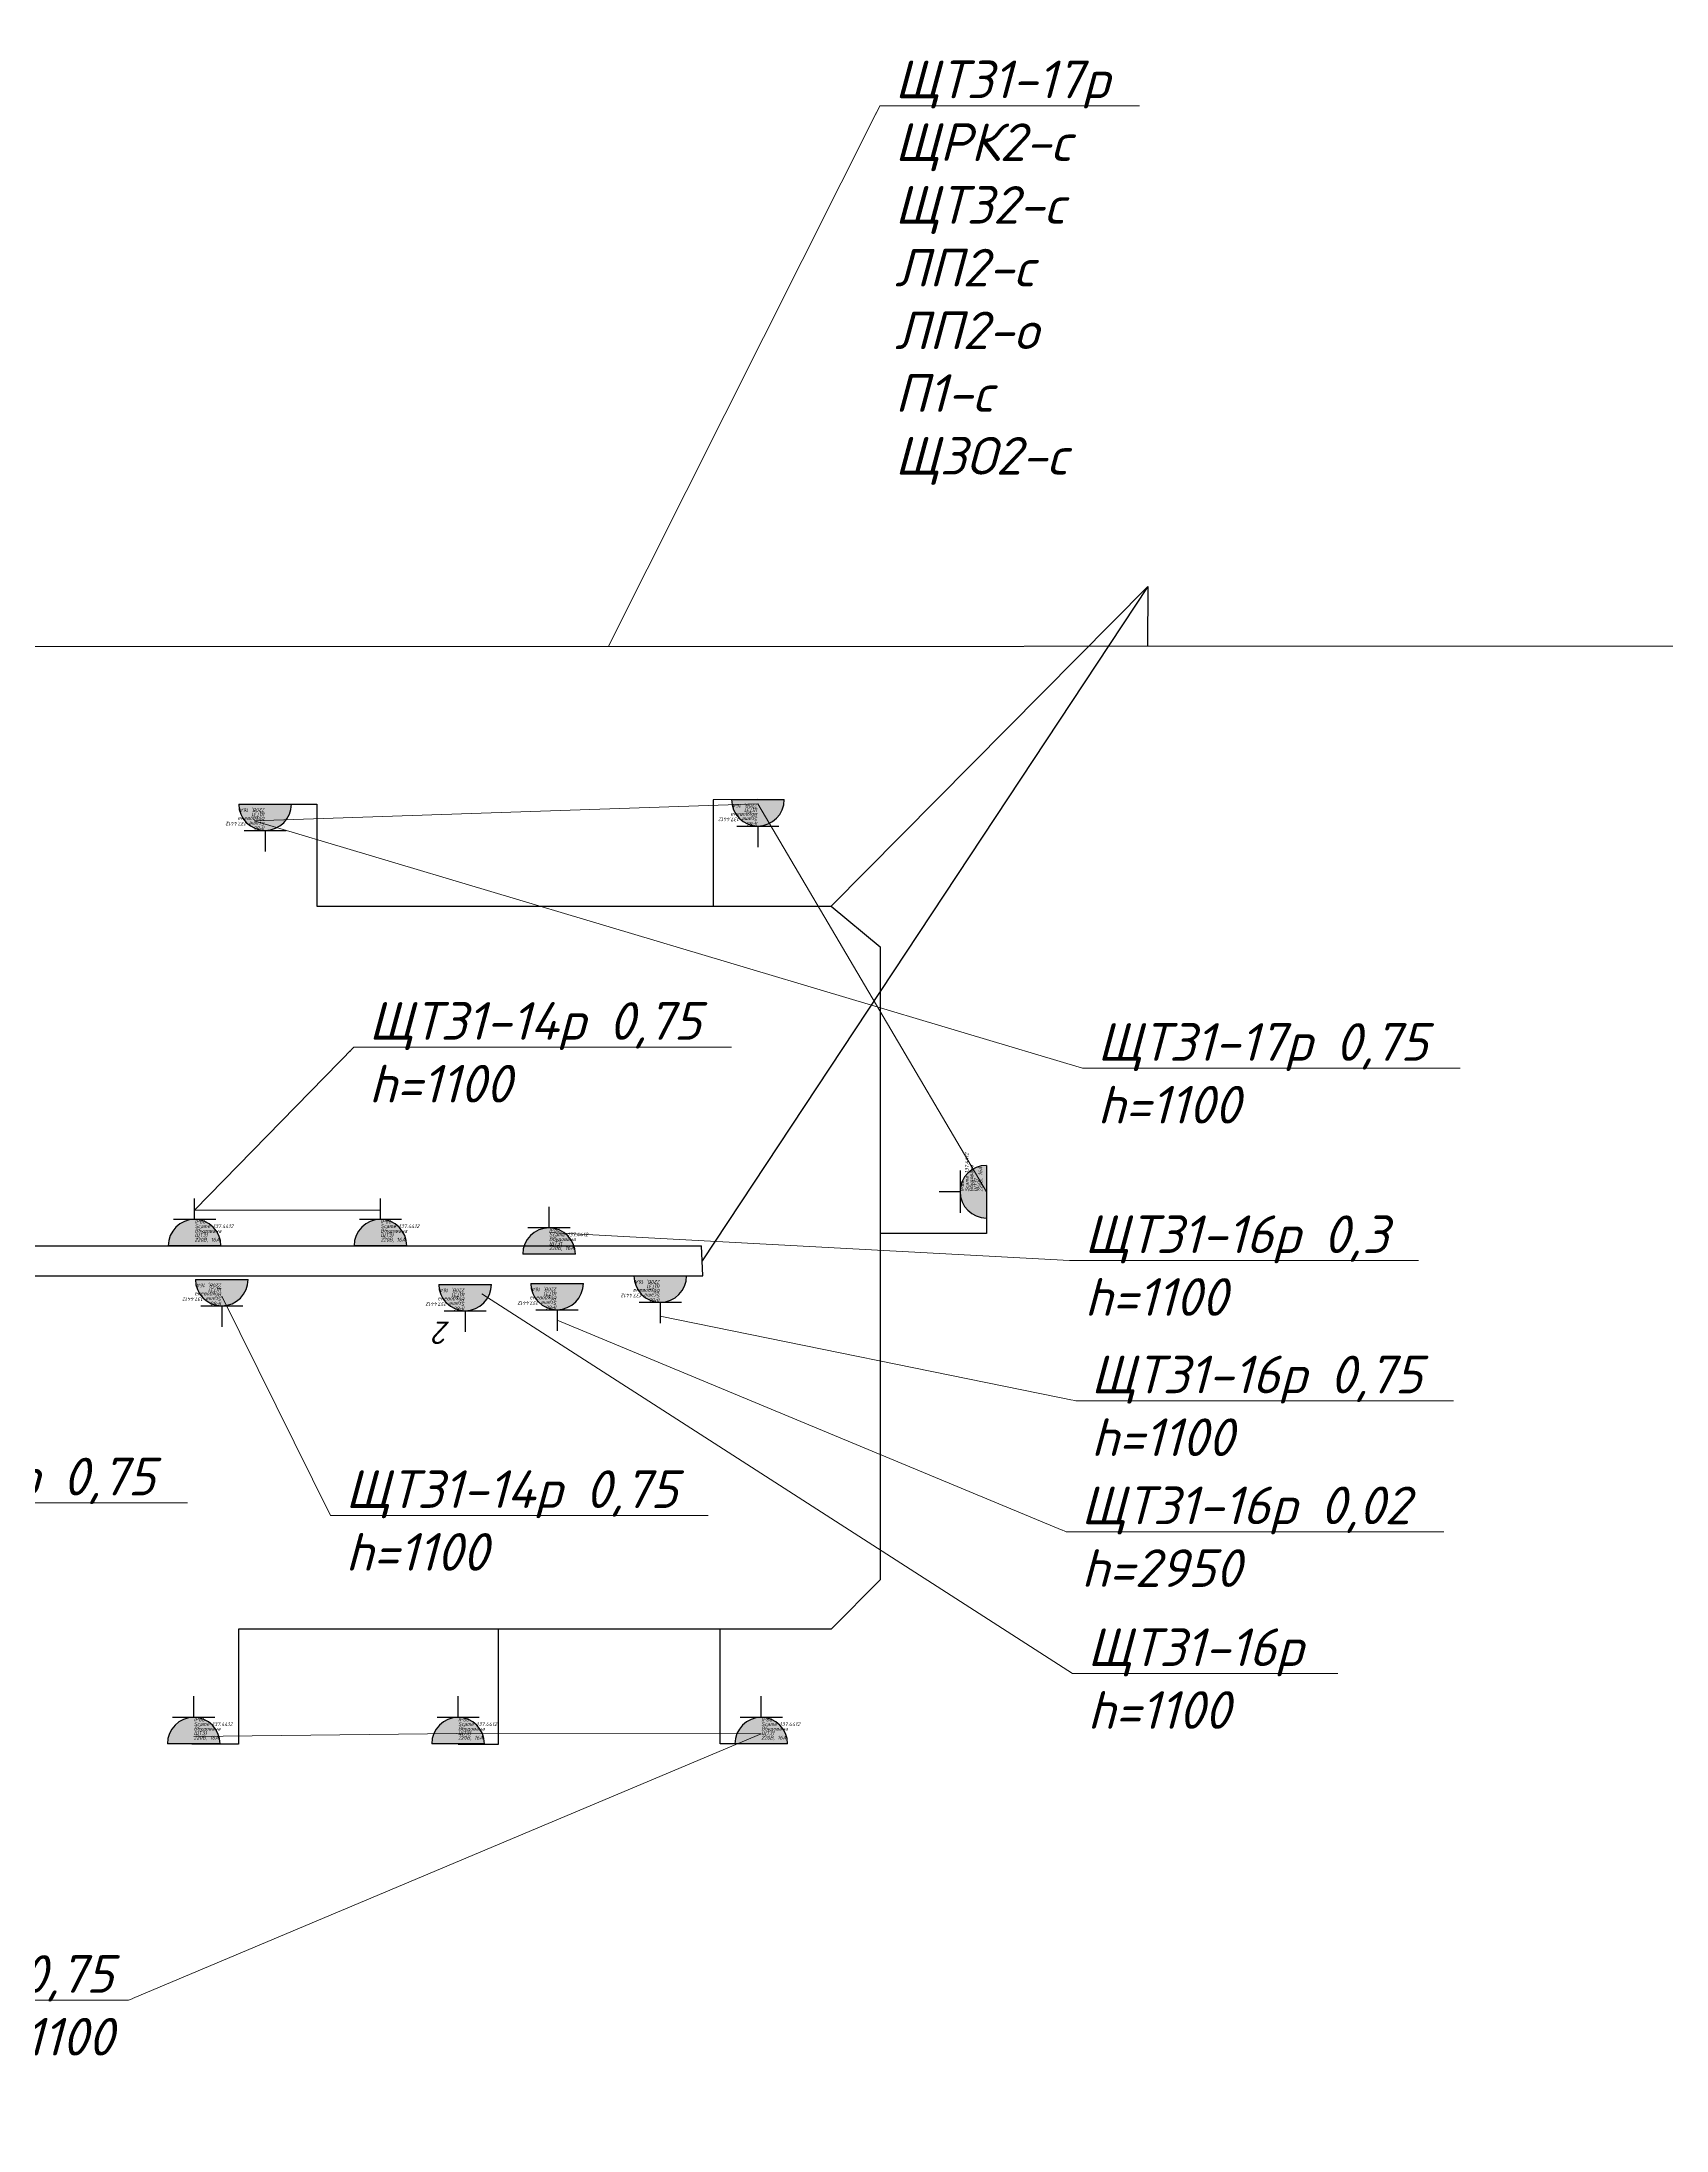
# Model space of a CAD drawing. Header units: millimetres. Extents: x -164867 to 807677, y -316775 to 513985.
# Drawn here: x 181409 to 192201, y 242779 to 256653 of the extents above; entities that cross this region are included whole.
import ezdxf
from ezdxf import colors
from ezdxf.entities.mleader import LeaderData, LeaderLine
from ezdxf.enums import TextEntityAlignment as Align
from ezdxf.math import Vec2, Vec3

# ---------------------------------------------------------------- set-up
doc = ezdxf.new("R2010")
doc.units = ezdxf.units.MM
doc.layers.add('E_Hidden atributes', color=2, linetype='Continuous', plot=False)
for name, color, linetype, lineweight in [('E_В лотку', 5, 'Kabl_in_Lotok', 30), ('E_Обладнання', 84, 'Continuous', 35), ('E_Позначення', 7, 'Continuous', 15), ('E_Розп. мережі', 5, 'Continuous', 30)]:
    doc.layers.add(name, color=color, linetype=linetype, lineweight=lineweight)
doc.styles.add('GOST 2.304', font='isocpeui.ttf')
doc.styles.add('orientation to layout', font='isocpeui.ttf')
doc.styles.add('ГОСТ 2.304', font='isocpeui.ttf')
doc.linetypes.add('Kabl_in_Lotok', pattern='A,10,[130,ltypeshp.shx,S=1,R=0,X=0,Y=0],1,[130,ltypeshp.shx,S=1,R=90,X=0,Y=-1],1,[130,ltypeshp.shx,S=1,R=0,X=0,Y=0],10', length=22)
doc.linetypes.add('Kabl_in_Tube', pattern='A,10,[133,ltypeshp.shx,S=1,R=0,X=0,Y=0],10', length=20)

# ---------------------------------------------------------------- blocks, each defined once
blk = doc.blocks.new('*U507')
h = blk.add_hatch(color=0)
h.dxf.hatch_style = 1
h.paths.add_polyline_path([(175, 100, 1), (-175, 100)])
at = {"color": 0, "linetype": 'Continuous', "lineweight": 30}
for p, q in [((0, 275), (0, 415)), ((0, 275), (0, 415)), ((0, 275), (0, 415)), ((140, 275), (-140, 275)), ((175, 100), (-175, 100))]:
    blk.add_line(p, q, dxfattribs=at)
blk.add_arc((0, 100), 175, 0, 180, dxfattribs=at)
at = {"color": 0, "style": 'orientation to layout'}
blk.add_attdef('AMOUNT', text='', height=150, dxfattribs=at).set_placement((147, 422), align=Align.MIDDLE_CENTER)
at = {"layer": 'E_Hidden atributes', "style": 'GOST 2.304'}
for tag, p in [('IP', (0, 248)), ('INSTALATION', (0, 188)), ('LOCATION', (0, 158)), ('VENDOR', (0, 218)), ('VOLTAGE_CURRENT', (0, 128)), ('COLOR', (0, 100))]:
    blk.add_attdef(tag, p, '', height=25, dxfattribs=at)
blk = doc.blocks.new('_None')

msp = doc.modelspace()

# ---------------------------------------------------------------- linework, layer by layer
at = {"layer": 'E_В лотку', "ltscale": 100}
for points in [[(188756.07, 253033.54), (188755.47, 252637.8)], [(145985.29, 250858.22), (145985.29, 252626.73), (213101.83, 252644.1)]]:
    msp.add_lwpolyline(points, dxfattribs=at)
at = {"layer": 'E_Розп. мережі', "color": 30, "linetype": 'Kabl_in_Tube', "ltscale": 60, "true_color": 0xf8991e}
for points in [[(188756.07, 253033.54), (185795.82, 248554.29)], [(188756.07, 253033.54), (186652.4, 250911.21)]]:
    msp.add_lwpolyline(points, dxfattribs=at)
at = {"layer": 'E_Розп. мережі'}
for points in [[(182930.91, 251588.73), (183236.05, 251588.73), (183236.05, 250911.21), (186652.4, 250911.21), (186979.71, 250639.9), (186979.71, 246434.53), (186652.4, 246107.21), (182715.92, 246107.21), (182715.92, 245344.49), (182406.19, 245344.49)], [(186166.27, 251617.94), (185868.76, 251616.21), (185868.76, 250911.21)], [(187684.71, 249013.61), (187684.71, 248736.76), (186979.71, 248736.76)], [(184174.73, 245344.49), (184442.21, 245344.49), (184442.21, 246107.21)], [(186188.8, 245346.21), (185916.79, 245346.21), (185916.79, 246107.21)]]:
    msp.add_lwpolyline(points, dxfattribs=at)

# ---------------------------------------------------------------- block references
at = {"layer": 'E_Обладнання'}
for p, rotation, values in [((182892.62, 251688.73), 180, {'INSTALATION': 'Вбудована', 'IP': 'IP66', 'VENDOR': 'Scame 137.4412', 'LOCATION': 'ЩТЗ1', 'VOLTAGE_CURRENT': '220В, 16А'}), ((186166.27, 251717.94), 180, {'INSTALATION': 'Вбудована', 'IP': 'IP66', 'VENDOR': 'Scame 137.4412', 'LOCATION': 'ЩТЗ1', 'VOLTAGE_CURRENT': '220В, 16А'}), ((187784.71, 249013.61), 90, {'INSTALATION': 'Вбудована', 'IP': 'IP66', 'VENDOR': 'Scame 137.4412', 'LOCATION': 'ЩТЗ1', 'VOLTAGE_CURRENT': '220В, 16А'}), ((182604.95, 248530.9), 180, {'INSTALATION': 'Вбудована', 'IP': 'IP66', 'VENDOR': 'Scame 137.4412', 'LOCATION': 'ЩТЗ1', 'VOLTAGE_CURRENT': '220В, 16А'}), ((184221.16, 248498.15), 180, {'AMOUNT': '2', 'INSTALATION': 'Вбудована', 'IP': 'IP66', 'VENDOR': 'Scame 137.4412', 'LOCATION': 'ЩТЗ1', 'VOLTAGE_CURRENT': '220В, 16А'}), ((184832.16, 248504.72), 180, {'INSTALATION': 'Вбудована', 'IP': 'IP66', 'VENDOR': 'Scame 137.4412', 'LOCATION': 'ЩТЗ1', 'VOLTAGE_CURRENT': '220В, 16А'}), ((185517.89, 248554.29), 180, {'INSTALATION': 'Вбудована', 'IP': 'IP66', 'VENDOR': 'Scame 137.4412', 'LOCATION': 'ЩТЗ1', 'VOLTAGE_CURRENT': '220В, 16А'})]:
    msp.add_blockref('*U507', p, dxfattribs=dict(at, rotation=rotation)).add_auto_attribs(values)
for p in [(182424.31, 248554.29), (183658.99, 248554.42), (184778.88, 248498.42), (182418.36, 245246.21), (184174.73, 245246.21), (186188.8, 245246.21)]:
    msp.add_blockref('*U507', p, dxfattribs=at).add_auto_attribs({'INSTALATION': 'Вбудована', 'IP': 'IP66', 'VENDOR': 'Scame 137.4412', 'LOCATION': 'ЩТЗ1', 'VOLTAGE_CURRENT': '220В, 16А'})

# ---------------------------------------------------------------- next in the draw order: leaders
at = {"layer": 'E_Позначення'}
ml = msp.add_multileader_mtext('Standard', dxfattribs=at)
ml.set_content('ЩТЗ1-17р\\PЩРК2-с\\PЩТЗ2-с\\PЛП2-с\\PЛП2-о\\PП1-с\\PЩЗО2-с', color=256, style='ГОСТ 2.304')
ml.set_leader_properties(color=256, linetype='ByLayer', lineweight=-1)
ml.set_arrow_properties(name='NONE')
ml.build(insert=Vec2(0, 0))
ml.multileader.update_dxf_attribs({"has_dogleg": 0, "text_left_attachment_type": 6, "text_right_attachment_type": 6, "dogleg_length": 0, "arrow_head_size": 1})
ctx = ml.context
ctx.base_point, ctx.char_height, ctx.arrow_head_size, ctx.landing_gap_size, ctx.plane_origin = Vec3(186976.72, 256227.78), 250, 1, 100, Vec3(209557.5, 246381.17)
ctx.left_attachment, ctx.right_attachment = 6, 6
notes = []
notes.append((ctx, [(0, (1, 1, 0), (186976.72, 256227.78), (1, 0), 0, [(1, [(185174.74, 252636.87)], 0, [])])]))
ctx.mtext.insert, ctx.mtext.width, ctx.mtext.flow_direction = Vec3(187076.72, 256527.78), 1607.7652, 5
ctx.mtext.has_bg_fill, ctx.mtext.bg_color, ctx.mtext.bg_scale_factor, ctx.mtext.bg_transparency, ctx.mtext.use_window_bg_color = 1, -1027028792, 1.5, 0, 1
ml = msp.add_multileader_mtext('Standard', dxfattribs=at)
ml.set_content('ЩТЗ1-17р 0,75\\Ph=1100', color=256, style='ГОСТ 2.304')
ml.set_leader_properties(color=256, linetype='ByLayer', lineweight=-1)
ml.set_arrow_properties(name='NONE')
ml.build(insert=Vec2(0, 0))
ml.multileader.update_dxf_attribs({"has_dogleg": 0, "text_left_attachment_type": 6, "text_right_attachment_type": 6, "text_top_attachment_type": 10, "dogleg_length": 0, "arrow_head_size": 1})
ctx = ml.context
ctx.base_point, ctx.char_height, ctx.arrow_head_size, ctx.landing_gap_size, ctx.plane_origin = Vec3(188322.44, 249833.25), 250, 1, 100, Vec3(189910.36, 251791.04)
ctx.left_attachment, ctx.right_attachment = 6, 6
notes.append((ctx, [(0, (1, 1, 0), (188322.44, 249833.25), (1, 0), 0, [(1, [(187684.71, 249013.61), (186166.27, 251589.75), (182819.91, 251477.73)], 0, [])])]))
ctx.mtext.insert, ctx.mtext.flow_direction = Vec3(188422.44, 250133.25), 5
ctx.mtext.has_bg_fill, ctx.mtext.bg_color, ctx.mtext.bg_scale_factor, ctx.mtext.bg_transparency, ctx.mtext.use_window_bg_color = 1, -1027028792, 1.5, 0, 1
ml = msp.add_multileader_mtext('Standard', dxfattribs=at)
ml.set_content('ЩТЗ1-13р 0,75\\Ph=1100', color=256, style='ГОСТ 2.304')
ml.set_leader_properties(color=256, linetype='ByLayer', lineweight=-1)
ml.set_arrow_properties(name='NONE')
ml.build(insert=Vec2(0, 0))
ml.multileader.update_dxf_attribs({"has_dogleg": 0, "text_left_attachment_type": 6, "text_right_attachment_type": 6, "text_top_attachment_type": 10, "dogleg_length": 0, "arrow_head_size": 1})
ctx = ml.context
ctx.base_point, ctx.char_height, ctx.arrow_head_size, ctx.landing_gap_size, ctx.plane_origin = Vec3(179867.06, 246946.37), 250, 1, 100, Vec3(178857.29, 247489.34)
ctx.left_attachment, ctx.right_attachment = 6, 6
notes.append((ctx, [(0, (1, 1, 0), (179867.06, 246946.37), (1, 0), 0, [(0, [(179679.91, 248198.11), (180965.14, 248209.15)], 0, [])])]))
ctx.mtext.insert, ctx.mtext.flow_direction = Vec3(179967.06, 247246.37), 5
ctx.mtext.has_bg_fill, ctx.mtext.bg_color, ctx.mtext.bg_scale_factor, ctx.mtext.bg_transparency, ctx.mtext.use_window_bg_color = 1, -1027028792, 1.5, 0, 1
ml = msp.add_multileader_mtext('Standard', dxfattribs=at)
ml.set_content('ЩТЗ1-14р 0,75\\Ph=1100', color=256, style='ГОСТ 2.304')
ml.set_leader_properties(color=256, linetype='ByLayer', lineweight=-1)
ml.set_arrow_properties(name='NONE')
ml.build(insert=Vec2(0, 0))
ml.multileader.update_dxf_attribs({"has_dogleg": 0, "text_left_attachment_type": 6, "text_right_attachment_type": 6, "text_top_attachment_type": 10, "dogleg_length": 0, "arrow_head_size": 1})
ctx = ml.context
ctx.base_point, ctx.char_height, ctx.arrow_head_size, ctx.landing_gap_size, ctx.plane_origin = Vec3(183326.91, 246862.5), 250, 1, 100, Vec3(191317.99, 243869.22)
ctx.left_attachment, ctx.right_attachment = 6, 6
notes.append((ctx, [(0, (1, 1, 0), (183326.91, 246862.5), (1, 0), 0, [(2, [(182604.95, 248319.9)], 0, [])])]))
ctx.mtext.insert, ctx.mtext.flow_direction = Vec3(183426.91, 247162.5), 5
ctx.mtext.has_bg_fill, ctx.mtext.bg_color, ctx.mtext.bg_scale_factor, ctx.mtext.bg_transparency, ctx.mtext.use_window_bg_color = 1, -1027028792, 1.5, 0, 1
ml = msp.add_multileader_mtext('Standard', dxfattribs=at)
ml.set_content('ЩТЗ1-17р 0,75\\Ph=1100', color=256, style='ГОСТ 2.304')
ml.set_leader_properties(color=256, linetype='ByLayer', lineweight=-1)
ml.set_arrow_properties(name='NONE')
ml.build(insert=Vec2(0, 0))
ml.multileader.update_dxf_attribs({"has_dogleg": 0, "text_left_attachment_type": 6, "text_right_attachment_type": 6, "text_top_attachment_type": 10, "dogleg_length": 0, "arrow_head_size": 1})
ctx = ml.context
ctx.base_point, ctx.char_height, ctx.arrow_head_size, ctx.landing_gap_size, ctx.plane_origin = Vec3(179450.45, 243641.8), 250, 1, 100, Vec3(181595.73, 244224.97)
ctx.left_attachment, ctx.right_attachment, ctx.text_align_type = 6, 6, 2
notes.append((ctx, [(1, (1, 1, 0), (181985.68, 243641.8), (-1, 0), 0, [(1, [(182418.35, 245393.74), (184166.39, 245414.72), (186188.8, 245412.76)], 0, [])])]))
ctx.mtext.insert, ctx.mtext.alignment, ctx.mtext.flow_direction = Vec3(181885.68, 243941.8), 3, 5
ctx.mtext.has_bg_fill, ctx.mtext.bg_color, ctx.mtext.bg_scale_factor, ctx.mtext.bg_transparency, ctx.mtext.use_window_bg_color = 1, -1027028792, 1.5, 0, 1
for ctx, leaders in notes:
    for number, flags, end, landing, length, lines in leaders:
        leader = LeaderData()
        leader.index, (leader.has_last_leader_line, leader.has_dogleg_vector, leader.attachment_direction) = number, flags
        leader.last_leader_point, leader.dogleg_vector, leader.dogleg_length = Vec3(end), Vec3(landing), length
        for number, points, colour, breaks in lines:
            line = LeaderLine()
            line.index, line.vertices, line.color, line.breaks = number, Vec3.list(points), colors.encode_raw_color(colour), breaks
            leader.lines.append(line)
        ctx.leaders.append(leader)

# ---------------------------------------------------------------- next in the draw order: leaders
ml = msp.add_multileader_mtext('Standard', dxfattribs=at)
ml.set_content('ЩТЗ1-14р 0,75\\Ph=1100', color=256, style='ГОСТ 2.304')
ml.set_leader_properties(color=256, linetype='ByLayer', lineweight=-1)
ml.set_arrow_properties(name='NONE')
ml.build(insert=Vec2(0, 0))
ml.multileader.update_dxf_attribs({"has_dogleg": 0, "text_left_attachment_type": 6, "text_right_attachment_type": 6, "text_top_attachment_type": 10, "dogleg_length": 0, "arrow_head_size": 1})
ctx = ml.context
ctx.base_point, ctx.char_height, ctx.arrow_head_size, ctx.landing_gap_size, ctx.plane_origin = Vec3(183481.91, 249972.86), 250, 1, 100, Vec3(182631.81, 248796.56)
ctx.left_attachment, ctx.right_attachment = 6, 6
notes = []
notes.append((ctx, [(0, (1, 1, 0), (183481.91, 249972.86), (1, 0), 0, [(2, [(183658.99, 248891.3), (182423.01, 248891.17)], 0, [])])]))
ctx.mtext.insert, ctx.mtext.flow_direction = Vec3(183581.91, 250272.86), 5
ctx.mtext.has_bg_fill, ctx.mtext.bg_color, ctx.mtext.bg_scale_factor, ctx.mtext.bg_transparency, ctx.mtext.use_window_bg_color = 1, -1027028792, 1.5, 0, 1
ml = msp.add_multileader_mtext('Standard', dxfattribs=at)
ml.set_content('ЩТЗ1-16р\\Ph=1100', color=256, style='ГОСТ 2.304')
ml.set_leader_properties(color=256, linetype='ByLayer', lineweight=-1)
ml.set_arrow_properties(name='NONE')
ml.build(insert=Vec2(0, 0))
ml.multileader.update_dxf_attribs({"has_dogleg": 0, "text_left_attachment_type": 6, "text_right_attachment_type": 6, "text_top_attachment_type": 10, "dogleg_length": 0, "arrow_head_size": 1})
ctx = ml.context
ctx.base_point, ctx.char_height, ctx.arrow_head_size, ctx.landing_gap_size, ctx.plane_origin = Vec3(188256.13, 245812.22), 250, 1, 100, Vec3(191762.91, 244834.57)
ctx.left_attachment, ctx.right_attachment = 6, 6
notes.append((ctx, [(0, (1, 1, 0), (188256.13, 245812.22), (1, 0), 0, [(2, [(184332.16, 248335.97)], 0, [])])]))
ctx.mtext.insert, ctx.mtext.flow_direction = Vec3(188356.13, 246112.22), 5
ctx.mtext.has_bg_fill, ctx.mtext.bg_color, ctx.mtext.bg_scale_factor, ctx.mtext.bg_transparency, ctx.mtext.use_window_bg_color = 1, -1027028792, 1.5, 0, 1
for ctx, leaders in notes:
    for number, flags, end, landing, length, lines in leaders:
        leader = LeaderData()
        leader.index, (leader.has_last_leader_line, leader.has_dogleg_vector, leader.attachment_direction) = number, flags
        leader.last_leader_point, leader.dogleg_vector, leader.dogleg_length = Vec3(end), Vec3(landing), length
        for number, points, colour, breaks in lines:
            line = LeaderLine()
            line.index, line.vertices, line.color, line.breaks = number, Vec3.list(points), colors.encode_raw_color(colour), breaks
            leader.lines.append(line)
        ctx.leaders.append(leader)

# ---------------------------------------------------------------- next in the draw order: leaders
ml = msp.add_multileader_mtext('Standard', dxfattribs=at)
ml.set_content('ЩТЗ1-16р 0,02\\Ph=2950', color=256, style='ГОСТ 2.304')
ml.set_leader_properties(color=256, linetype='ByLayer', lineweight=-1)
ml.set_arrow_properties(name='NONE')
ml.build(insert=Vec2(0, 0))
ml.multileader.update_dxf_attribs({"has_dogleg": 0, "text_left_attachment_type": 6, "text_right_attachment_type": 6, "text_top_attachment_type": 10, "dogleg_length": 0, "arrow_head_size": 1})
ctx = ml.context
ctx.base_point, ctx.char_height, ctx.arrow_head_size, ctx.landing_gap_size, ctx.plane_origin = Vec3(188214.43, 246754.86), 250, 1, 100, Vec3(191762.91, 243818.71)
ctx.left_attachment, ctx.right_attachment = 6, 6
notes = []
notes.append((ctx, [(0, (1, 1, 0), (188214.43, 246754.86), (1, 0), 0, [(2, [(184832.16, 248159.72)], 0, [])])]))
ctx.mtext.insert, ctx.mtext.flow_direction = Vec3(188314.43, 247054.86), 5
ctx.mtext.has_bg_fill, ctx.mtext.bg_color, ctx.mtext.bg_scale_factor, ctx.mtext.bg_transparency, ctx.mtext.use_window_bg_color = 1, -1027028792, 1.5, 0, 1
for ctx, leaders in notes:
    for number, flags, end, landing, length, lines in leaders:
        leader = LeaderData()
        leader.index, (leader.has_last_leader_line, leader.has_dogleg_vector, leader.attachment_direction) = number, flags
        leader.last_leader_point, leader.dogleg_vector, leader.dogleg_length = Vec3(end), Vec3(landing), length
        for number, points, colour, breaks in lines:
            line = LeaderLine()
            line.index, line.vertices, line.color, line.breaks = number, Vec3.list(points), colors.encode_raw_color(colour), breaks
            leader.lines.append(line)
        ctx.leaders.append(leader)

# ---------------------------------------------------------------- next in the draw order: leaders
ml = msp.add_multileader_mtext('Standard', dxfattribs=at)
ml.set_content('ЩТЗ1-16р 0,75\\Ph=1100', color=256, style='ГОСТ 2.304')
ml.set_leader_properties(color=256, linetype='ByLayer', lineweight=-1)
ml.set_arrow_properties(name='NONE')
ml.build(insert=Vec2(0, 0))
ml.multileader.update_dxf_attribs({"has_dogleg": 0, "text_left_attachment_type": 6, "text_right_attachment_type": 6, "text_top_attachment_type": 10, "dogleg_length": 0, "arrow_head_size": 1})
ctx = ml.context
ctx.base_point, ctx.char_height, ctx.arrow_head_size, ctx.landing_gap_size, ctx.plane_origin = Vec3(188279.02, 247624.21), 250, 1, 100, Vec3(194230.93, 243869.22)
ctx.left_attachment, ctx.right_attachment = 6, 6
notes = []
notes.append((ctx, [(0, (1, 1, 0), (188279.02, 247624.21), (1, 0), 0, [(2, [(185517.89, 248185.9)], 0, [])])]))
ctx.mtext.insert, ctx.mtext.flow_direction = Vec3(188379.02, 247924.21), 5
ctx.mtext.has_bg_fill, ctx.mtext.bg_color, ctx.mtext.bg_scale_factor, ctx.mtext.bg_transparency, ctx.mtext.use_window_bg_color = 1, -1027028792, 1.5, 0, 1
for ctx, leaders in notes:
    for number, flags, end, landing, length, lines in leaders:
        leader = LeaderData()
        leader.index, (leader.has_last_leader_line, leader.has_dogleg_vector, leader.attachment_direction) = number, flags
        leader.last_leader_point, leader.dogleg_vector, leader.dogleg_length = Vec3(end), Vec3(landing), length
        for number, points, colour, breaks in lines:
            line = LeaderLine()
            line.index, line.vertices, line.color, line.breaks = number, Vec3.list(points), colors.encode_raw_color(colour), breaks
            leader.lines.append(line)
        ctx.leaders.append(leader)

# ---------------------------------------------------------------- next in the draw order: leaders
ml = msp.add_multileader_mtext('Standard', dxfattribs=at)
ml.set_content('ЩТЗ1-16р 0,3\\Ph=1100', color=256, style='ГОСТ 2.304')
ml.set_leader_properties(color=256, linetype='ByLayer', lineweight=-1)
ml.set_arrow_properties(name='NONE')
ml.build(insert=Vec2(0, 0))
ml.multileader.update_dxf_attribs({"has_dogleg": 0, "text_left_attachment_type": 6, "text_right_attachment_type": 6, "text_top_attachment_type": 10, "dogleg_length": 0, "arrow_head_size": 1})
ctx = ml.context
ctx.base_point, ctx.char_height, ctx.arrow_head_size, ctx.landing_gap_size, ctx.plane_origin = Vec3(188236.65, 248556.02), 250, 1, 100, Vec3(185870.66, 247234.67)
ctx.left_attachment, ctx.right_attachment = 6, 6
notes = []
notes.append((ctx, [(0, (1, 1, 0), (188236.65, 248556.02), (1, 0), 0, [(2, [(184782.67, 248743.37)], 0, [])])]))
ctx.mtext.insert, ctx.mtext.flow_direction = Vec3(188336.65, 248856.02), 5
ctx.mtext.has_bg_fill, ctx.mtext.bg_color, ctx.mtext.bg_scale_factor, ctx.mtext.bg_transparency, ctx.mtext.use_window_bg_color = 1, -1027028792, 1.5, 0, 1
for ctx, leaders in notes:
    for number, flags, end, landing, length, lines in leaders:
        leader = LeaderData()
        leader.index, (leader.has_last_leader_line, leader.has_dogleg_vector, leader.attachment_direction) = number, flags
        leader.last_leader_point, leader.dogleg_vector, leader.dogleg_length = Vec3(end), Vec3(landing), length
        for number, points, colour, breaks in lines:
            line = LeaderLine()
            line.index, line.vertices, line.color, line.breaks = number, Vec3.list(points), colors.encode_raw_color(colour), breaks
            leader.lines.append(line)
        ctx.leaders.append(leader)

# ---------------------------------------------------------------- next in the draw order: linework, layer by layer
at = {"layer": 'E_Розп. мережі', "ltscale": 100}
for points in [[(178387.01, 248549.58), (178387.01, 248654.42), (185791.89, 248654.42)], [(185799.74, 248454.15), (185791.89, 248654.42)], [(178389.34, 248454.15), (185799.74, 248454.15)]]:
    msp.add_lwpolyline(points, dxfattribs=at)

doc.saveas('drawing.dxf')
